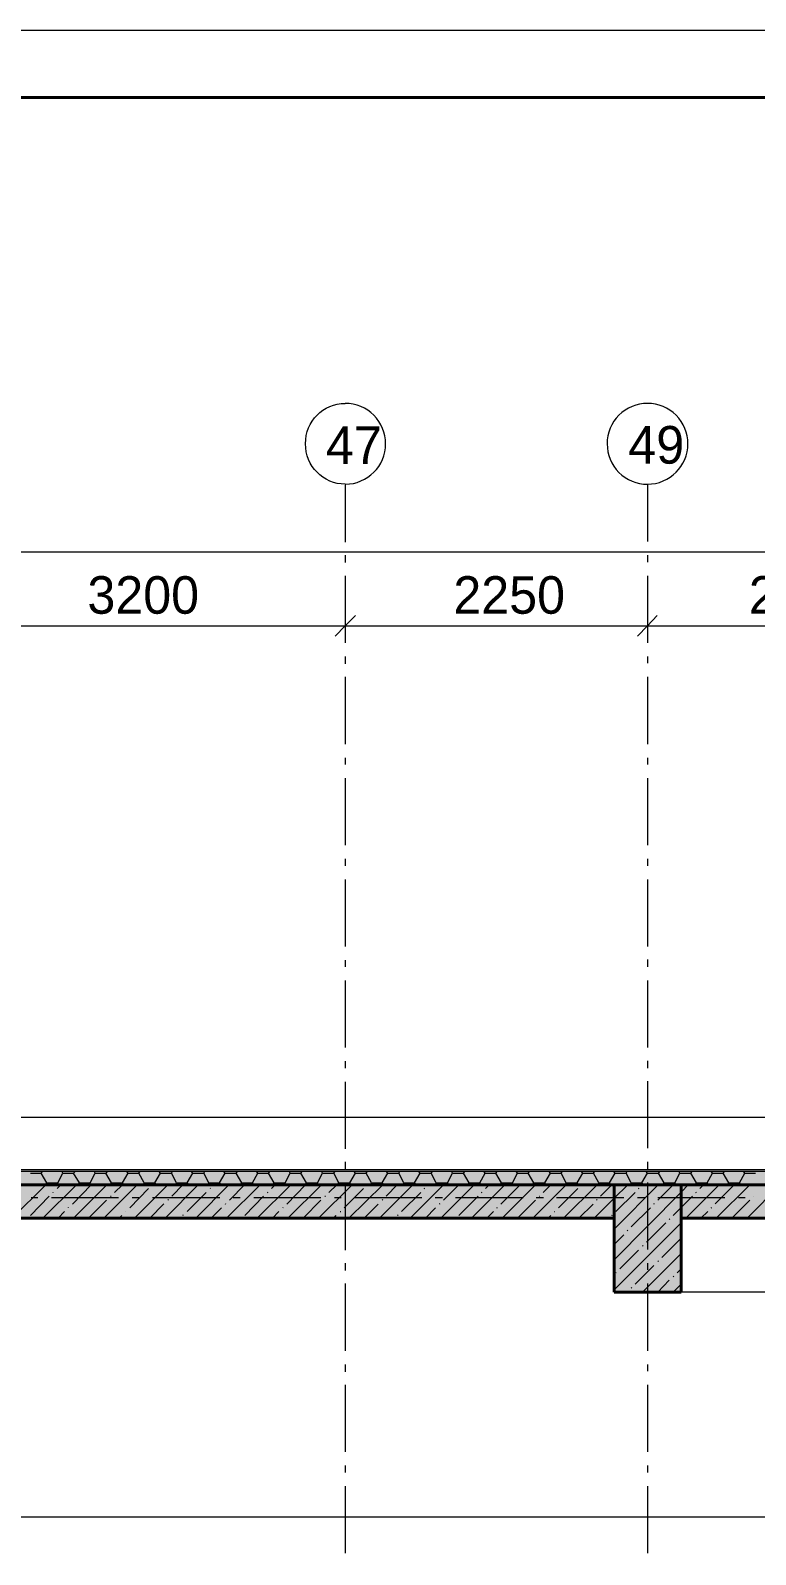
# Model space of a CAD drawing. Header units: millimetres. Extents: x -401725 to 250493, y 305116 to 802890.
# Drawn here: x -375107.393 to -375105.266, y 508986.775 to 508991.242 of the extents above; entities that cross this region are included whole.
import ezdxf

# ---------------------------------------------------------------- set-up
doc = ezdxf.new("R2010")
doc.units = ezdxf.units.MM
doc.layers.add('PDF _Геометрия', color=7, linetype='Continuous', true_color=0x1d1d1d)
doc.layers.add('PDF _Сплошная заливка', color=7, linetype='Continuous', true_color=0xffffff)
doc.layers.add('PDF _Текст', color=7, linetype='Continuous')

msp = doc.modelspace()

# ---------------------------------------------------------------- hatches: boundary and pattern name
at = {"layer": 'PDF _Сплошная заливка', "transparency": 33554559}
h = msp.add_hatch(color=256, dxfattribs=at)
h.paths.add_polyline_path([(-375123.1052843202, 508987.860588749), (-375123.1052843202, 508987.8987653915), (-375133.6947279508, 508987.8987653915), (-375133.6947279508, 508987.860588749)])
h.paths.add_polyline_path([(-375092.8681813878, 508987.860588749), (-375092.8681813878, 508987.8987653915), (-375102.5144555306, 508987.8987653915), (-375102.5144555306, 508987.860588749)])
h.paths.add_polyline_path([(-375102.9861030051, 508987.860588749), (-375102.9861030051, 508987.8987653915), (-375109.5058377056, 508987.8987653915), (-375109.5058377056, 508987.860588749)])
h.paths.add_polyline_path([(-375109.7424947423, 508987.860588749), (-375109.7424947423, 508987.8987653915), (-375122.475309955, 508987.8987653915), (-375122.475309955, 508987.860588749)])

# ---------------------------------------------------------------- linework, layer by layer
at = {"layer": 'PDF _Геометрия', "color": 7, "lineweight": 18}
for points in [[(-375089.9816321799, 508991.2421178153), (-375136.7847276796, 508991.2421178153), (-375136.7847276796, 508958.1322002806)], [(-375106.4697150656, 508989.4971169761), (-375106.4996590829, 508989.4671153008)], [(-375106.4698032275, 508989.4971243935), (-375106.439831914, 508989.527121769)], [(-375105.5829963156, 508989.497114009), (-375105.6130481616, 508989.4671157587)], [(-375105.5830980409, 508989.4971184595), (-375105.5547406835, 508989.5271197773)]]:
    msp.add_lwpolyline(points, dxfattribs=at)
at = {"layer": 'PDF _Геометрия', "color": 7, "lineweight": 40}
for points in [[(-375135.9980608094, 508991.0454510978), (-375090.1707627224, 508991.0454510978)], [(-375107.8280617928, 508987.8587752843), (-375105.6813409065, 508987.8587752843), (-375105.6813409065, 508987.5437702281)], [(-375105.6813409065, 508987.7604465879), (-375105.6813409065, 508987.8587759436)], [(-375105.4846517247, 508987.7604341264), (-375105.4846517247, 508987.8587714696), (-375105.6812880133, 508987.8587714696)], [(-375105.4846517247, 508987.5437739025), (-375105.4846517247, 508987.8587759999)], [(-375105.4846197904, 508987.8587712577), (-375103.6346015402, 508987.8587712577), (-375103.6346015402, 508987.6621165837)], [(-375107.8280456863, 508987.7604465879), (-375105.6813248001, 508987.7604465879)], [(-375105.4847059782, 508987.7604395943), (-375103.634687728, 508987.7604395943)], [(-375105.6812866531, 508987.5437739025), (-375105.4846503646, 508987.5437739025)]]:
    msp.add_lwpolyline(points, dxfattribs=at)
at = {"layer": 'PDF _Геометрия', "color": 7, "lineweight": 9}
msp.add_lwpolyline([(-375106.4696425901, 508989.9121121679, 0.4118229313858208), (-375106.3512695632, 508990.0304459861, 0.4171166002375809), (-375106.4696425901, 508990.1487798042)], format="xyb", dxfattribs=at)
msp.add_lwpolyline([(-375105.5831894202, 508990.1487929815, 0.4225108816792185), (-375105.7015567618, 508990.0304544632, 0.4172357112079453), (-375105.5831894202, 508989.9121159448, 0.4117465776588999), (-375105.4648220806, 508990.0304544632, 0.4170423266881359)], format="xyb", close=True, dxfattribs=at)
for points in [[(-375106.4697150656, 508989.9104500212), (-375106.4697150656, 508989.7421125642)], [(-375105.5829963156, 508989.9104489615), (-375105.5829963156, 508989.7437894612)], [(-375133.7030747204, 508989.7137875422), (-375092.8583045762, 508989.7137875422)], [(-375106.4697150656, 508989.7037834986), (-375106.4697150656, 508989.6821159334)], [(-375105.5829963156, 508989.7037805317), (-375105.5829963156, 508989.6837816981)], [(-375106.4697150656, 508989.6437840327), (-375106.4697150656, 508989.4471113501)], [(-375105.5829963156, 508989.6437812776), (-375105.5829963156, 508989.4471235327)], [(-375106.4697150656, 508989.538785655), (-375106.4697150656, 508989.4971169761), (-375106.4697150656, 508989.4487824948)], [(-375105.5829963156, 508989.5387788837), (-375105.5829963156, 508989.497114009), (-375105.5829963156, 508989.4487822186)], [(-375107.7297417854, 508989.4971169761), (-375106.4696752232, 508989.4971169761)], [(-375106.4696608122, 508989.497114009), (-375105.5830356264, 508989.497114009)], [(-375105.5829624072, 508989.4971135852), (-375104.7562898508, 508989.4971135852)], [(-375106.4697150656, 508989.4071166115), (-375106.4697150656, 508989.3854490463)], [(-375105.5829963156, 508989.4071134327), (-375105.5829963156, 508989.3871145991)], [(-375106.4697150656, 508989.3471133309), (-375106.4697150656, 508989.1504499571)], [(-375105.5829963156, 508989.3471141786), (-375105.5829963156, 508989.1504621722)], [(-375106.4697150656, 508989.1104518438), (-375106.4697150656, 508989.0904581677)], [(-375105.5829963156, 508989.1104461217), (-375105.5829963156, 508989.0904434599)], [(-375106.4697150656, 508989.0504538613), (-375106.4697150656, 508988.853771885)], [(-375105.5829963156, 508989.050454709), (-375105.5829963156, 508988.8537969641)], [(-375106.4697150656, 508988.8137921622), (-375106.4697150656, 508988.7937798874)], [(-375105.5829963156, 508988.8137809301), (-375105.5829963156, 508988.7937782682)], [(-375106.4697150656, 508988.7537761659), (-375106.4697150656, 508988.5571127921)], [(-375105.5829963156, 508988.75377002), (-375105.5829963156, 508988.5571122751)], [(-375106.4697150656, 508988.5171144668), (-375106.4697150656, 508988.4971207908)], [(-375105.5829963156, 508988.5187810657), (-375105.5829963156, 508988.4971131105)], [(-375106.4697150656, 508988.4571166963), (-375106.4697150656, 508988.26043472)], [(-375105.5829963156, 508988.4571048284), (-375105.5829963156, 508988.2604470834)], [(-375106.4697150656, 508988.2204549972), (-375106.4697150656, 508988.2004427224)], [(-375105.5829963156, 508988.2221156621), (-375105.5829963156, 508988.2004477069)], [(-375106.4697150656, 508988.1604574386), (-375106.4697150656, 508987.9637754623)], [(-375105.5829963156, 508988.162104964), (-375105.5829963156, 508987.9654472191)], [(-375103.3197415142, 508988.0554504789), (-375112.9669005585, 508988.0554504789)], [(-375102.9847771858, 508987.902122749), (-375109.5051493603, 508987.902122749)], [(-375109.5048475798, 508987.898784465), (-375102.9844754052, 508987.898784465)], [(-375106.4697150656, 508987.9254508943), (-375106.4697150656, 508987.9037833291)], [(-375105.5829963156, 508987.9254502585), (-375105.5829963156, 508987.9037823033)], [(-375109.5048475798, 508987.8604637117), (-375102.9844754052, 508987.8604637117)], [(-375108.0246229704, 508987.8587729531), (-375103.103122981, 508987.8587729531)], [(-375106.4697150656, 508987.8637795313), (-375106.4697150656, 508987.6671161575)], [(-375105.5829963156, 508987.8654395604), (-375105.5829963156, 508987.6687818155)], [(-375107.3713772564, 508987.8204430869), (-375107.3914079138, 508987.8204430869)], [(-375107.134757519, 508987.8204564383), (-375107.3313886926, 508987.8204564383)], [(-375107.0747192703, 508987.8204543191), (-375107.0947699549, 508987.8204543191)], [(-375106.838096142, 508987.820448809), (-375107.034676605, 508987.820448809)], [(-375106.7780578933, 508987.8204555906), (-375106.79812265, 508987.8204555906)], [(-375106.5414347651, 508987.8204511402), (-375106.7381099597, 508987.8204511402)], [(-375106.4813965164, 508987.8204443585), (-375106.501474031, 508987.8204443585)], [(-375106.244776779, 508987.8204627961), (-375106.4415102537, 508987.8204627961)], [(-375106.1847385303, 508987.8204570741), (-375106.2063269618, 508987.8204570741)], [(-375105.948115402, 508987.8204647035), (-375106.1463842133, 508987.8204647035)], [(-375105.8880771533, 508987.8204560145), (-375105.9096856331, 508987.8204560145)], [(-375105.6530850201, 508987.8204447823), (-375105.8498038718, 508987.8204447823)], [(-375105.5914191672, 508987.820460465), (-375105.6130440502, 508987.820460465)], [(-375105.356427034, 508987.8204627961), (-375105.553095023, 508987.8204627961)], [(-375105.2963887852, 508987.8204558025), (-375105.3164786765, 508987.8204558025)], [(-375106.4697150656, 508987.6287916366), (-375106.4697150656, 508987.6071240714)], [(-375105.5829963156, 508987.628784855), (-375105.5829963156, 508987.6087821932)], [(-375106.4697150656, 508987.5687754284), (-375106.4697150656, 508987.3721120546)], [(-375105.5829963156, 508987.5687745807), (-375105.5829963156, 508987.3721168358)], [(-375104.3979851936, 508987.5437705117), (-375105.4845779156, 508987.5437705117)], [(-375106.4697150656, 508987.3321133055), (-375106.4697150656, 508987.3104457402)], [(-375105.5829963156, 508987.3321005898), (-375105.5829963156, 508987.3121170693)], [(-375106.4697150656, 508987.2721157469), (-375106.4697150656, 508987.0754337705)], [(-375105.5829963156, 508987.2721089652), (-375105.5829963156, 508987.0754512203)], [(-375106.4697150656, 508987.0354540478), (-375106.4697150656, 508987.0154417729)], [(-375105.5829963156, 508987.0354349743), (-375105.5829963156, 508987.0154514538)], [(-375106.4697150656, 508986.9754569131), (-375106.4697150656, 508986.7787749367)], [(-375105.5829963156, 508986.9754441974), (-375105.5829963156, 508986.7787864525)]]:
    msp.add_lwpolyline(points, dxfattribs=at)
at = {"layer": 'PDF _Геометрия', "lineweight": 9}
for points in [[(-375107.3929158848, 508987.8921100164), (-375107.3613248933, 508987.8921100164)], [(-375107.3614895611, 508987.8921309972), (-375107.356434409, 508987.8987929654)], [(-375107.3447557557, 508987.8637814387), (-375107.3613713902, 508987.8921183197)], [(-375107.3130412104, 508987.8637742331), (-375107.2980263924, 508987.8921214859)], [(-375107.298026562, 508987.8921212485), (-375107.3012827875, 508987.8987784208)], [(-375107.2982062766, 508987.8921265467), (-375107.2665151492, 508987.8921265467)], [(-375107.298026562, 508987.8921212485), (-375107.298026562, 508987.8921212485)], [(-375107.2664239143, 508987.8921204008), (-375107.2613521472, 508987.898786152)], [(-375107.249669764, 508987.8637784717), (-375107.266339991, 508987.8921178577)], [(-375107.2180060812, 508987.8637693588), (-375107.2029437703, 508987.8920973918)], [(-375107.202943961, 508987.8920987842), (-375107.2062104863, 508987.8987770136)], [(-375107.2030422955, 508987.8921269706), (-375107.1714290091, 508987.8921269706)], [(-375107.202943961, 508987.8920987842), (-375107.202943961, 508987.8920987842)], [(-375107.1548584304, 508987.863803903), (-375107.1715813003, 508987.8921237196)], [(-375107.1713582677, 508987.8921066255), (-375107.1662704787, 508987.8987752631)], [(-375107.123252392, 508987.8637890681), (-375107.1065022259, 508987.8921369036)], [(-375107.1065016325, 508987.8921382027), (-375107.1114174421, 508987.8988018558)], [(-375107.1065016325, 508987.8921382027), (-375107.1065016325, 508987.8921382027)], [(-375107.1064338156, 508987.8921225201), (-375107.0747172782, 508987.8921225201)], [(-375107.0747396153, 508987.892119765), (-375107.0714582127, 508987.8987919503)], [(-375107.0597758295, 508987.863795002), (-375107.0747296547, 508987.8921160881)], [(-375107.0280409391, 508987.8637788955), (-375107.0114188408, 508987.8921277928)], [(-375107.0114190315, 508987.8921273944), (-375107.0163508629, 508987.8987944997)], [(-375107.0114190315, 508987.8921273944), (-375107.0114190315, 508987.8921273944)], [(-375107.0112664436, 508987.8920983603), (-375106.9796331956, 508987.8920983603)], [(-375106.9646932286, 508987.8637822864), (-375106.9796939746, 508987.8921190614)], [(-375106.979667187, 508987.8921161622), (-375106.9763754847, 508987.898791003)], [(-375106.9330092008, 508987.8637829222), (-375106.9163350319, 508987.8921106861)], [(-375106.9163364306, 508987.8921121357), (-375106.9212837116, 508987.8987818032)], [(-375106.9165568354, 508987.8921360835), (-375106.8848209296, 508987.8921360835)], [(-375106.9163364306, 508987.8921121357), (-375106.9163364306, 508987.8921121357)], [(-375106.8696106277, 508987.8637649083), (-375106.8846600323, 508987.8921018359)], [(-375106.8845913677, 508987.8921072613), (-375106.8812889843, 508987.8987670679)], [(-375106.8382521208, 508987.8637939424), (-375106.8215239527, 508987.8921399151)], [(-375106.8215250971, 508987.8921396862), (-375106.8264883997, 508987.8987941882)], [(-375106.8215250971, 508987.8921396862), (-375106.8215250971, 508987.8921396862)], [(-375106.8213894634, 508987.8921193412), (-375106.7897385793, 508987.8921193412)], [(-375106.7731682991, 508987.863792035), (-375106.7899234668, 508987.8921285219)], [(-375106.7898207243, 508987.8921252752), (-375106.7848516996, 508987.8988058527)], [(-375106.7413757644, 508987.8637875846), (-375106.726439508, 508987.8921295921)], [(-375106.7264424962, 508987.8921309972), (-375106.7297616643, 508987.8987877732)], [(-375106.7264424962, 508987.8921309972), (-375106.7264424962, 508987.8921309972)], [(-375106.7264085878, 508987.8921144668), (-375106.6946556393, 508987.8921144668)], [(-375106.6947516867, 508987.8921240036), (-375106.6897666404, 508987.8987891952)], [(-375106.6780856982, 508987.8637829222), (-375106.6947082416, 508987.8921151238)], [(-375106.6463406353, 508987.8637748689), (-375106.6313563137, 508987.8921155858)], [(-375106.6313565045, 508987.8921153145), (-375106.6346863537, 508987.898775013)], [(-375106.6315090923, 508987.8921326926), (-375106.5998429089, 508987.8921326926)], [(-375106.6313565045, 508987.8921153145), (-375106.6313565045, 508987.8921153145)], [(-375106.5996826492, 508987.8921155265), (-375106.5946815811, 508987.8987836173)], [(-375106.5829997065, 508987.8637861011), (-375106.5996756556, 508987.8921166857)], [(-375106.5513055061, 508987.8637738093), (-375106.536274836, 508987.892109406)], [(-375106.5362739035, 508987.892110864), (-375106.5396140525, 508987.8987726055)], [(-375106.5363858013, 508987.8921187054), (-375106.5031319408, 508987.8921187054)], [(-375106.5362739035, 508987.892110864), (-375106.5362739035, 508987.892110864)], [(-375106.4881883729, 508987.8637935186), (-375106.5032430757, 508987.8921372491)], [(-375106.5029419265, 508987.8920996319), (-375106.4995975815, 508987.8987697424)], [(-375106.4565891162, 508987.8638003002), (-375106.4398349658, 508987.8921334301)], [(-375106.439831575, 508987.892134388), (-375106.4448578201, 508987.8987988167)], [(-375106.439831575, 508987.892134388), (-375106.439831575, 508987.892134388)], [(-375106.4397298497, 508987.8921104402), (-375106.4080470935, 508987.8921104402)], [(-375106.4081407655, 508987.8921237916), (-375106.4047857393, 508987.8987965661)], [(-375106.393105772, 508987.8637814387), (-375106.408022086, 508987.8921224353)], [(-375106.3613708816, 508987.8637844056), (-375106.3447500761, 508987.8921144753)], [(-375106.3447489741, 508987.8921142549), (-375106.3497912409, 508987.8987812522)], [(-375106.3447489741, 508987.8921142549), (-375106.3447489741, 508987.8921142549)], [(-375106.3445590869, 508987.8921119237), (-375106.3129659973, 508987.8921119237)], [(-375106.3130683371, 508987.8921087448), (-375106.3097030112, 508987.8987833079)], [(-375106.2980231711, 508987.8637793194), (-375106.3129852615, 508987.892113778)], [(-375106.2663391433, 508987.8637784717), (-375106.2496674116, 508987.8921016834)], [(-375106.2496663731, 508987.8921030227), (-375106.2547240895, 508987.8987717154)], [(-375106.2498460878, 508987.8921337522), (-375106.218152714, 508987.8921337522)], [(-375106.2496663731, 508987.8921030227), (-375106.2496663731, 508987.8921030227)], [(-375106.2180569439, 508987.8921119237), (-375106.2129929333, 508987.8987701599)], [(-375106.2029405702, 508987.8637682992), (-375106.2179501324, 508987.8920988478)], [(-375106.1698866423, 508987.8637928828), (-375106.1548533442, 508987.8921306496)], [(-375106.1548550396, 508987.8921303614), (-375106.1582375317, 508987.8988013874)], [(-375106.1548550396, 508987.8921303614), (-375106.1548550396, 508987.8921303614)], [(-375106.1546719341, 508987.8921153145), (-375106.1230699666, 508987.8921153145)], [(-375106.1232591737, 508987.8921265467), (-375106.1181797136, 508987.8988050962)], [(-375106.1064982417, 508987.8638047507), (-375106.1232491919, 508987.8921307959)], [(-375106.0748515131, 508987.863786313), (-375106.0597724387, 508987.8921161241)], [(-375106.0597724387, 508987.8921174338), (-375106.0631652304, 508987.8987899243)], [(-375106.0597724387, 508987.8921174338), (-375106.0597724387, 508987.8921174338)], [(-375106.0596842768, 508987.8921049301), (-375106.0279826185, 508987.8921049301)], [(-375106.0114156407, 508987.8637930947), (-375106.0280287321, 508987.892110864)], [(-375106.028000249, 508987.8921195531), (-375106.0230934887, 508987.8987814239)], [(-375105.9796264968, 508987.8637875846), (-375105.9646890325, 508987.8921120424)], [(-375105.9646864469, 508987.8921119237), (-375105.9680899198, 508987.8987865122)], [(-375105.9647847813, 508987.8921312091), (-375105.9331762615, 508987.8921312091)], [(-375105.9646864469, 508987.8921119237), (-375105.9646864469, 508987.8921119237)], [(-375105.916329649, 508987.8637704185), (-375105.9329949593, 508987.8921203839)], [(-375105.9329346023, 508987.892119765), (-375105.9280124137, 508987.8987836512)], [(-375105.8846659663, 508987.8637702065), (-375105.8679745464, 508987.8921076852)], [(-375105.867972851, 508987.8921074732), (-375105.8729044069, 508987.8987840412)], [(-375105.8681695198, 508987.8921293018), (-375105.8364619026, 508987.8921293018)], [(-375105.867972851, 508987.8921074732), (-375105.867972851, 508987.8921074732)], [(-375105.8215183154, 508987.863803903), (-375105.8365244232, 508987.892125557)], [(-375105.8363464675, 508987.8921078971), (-375105.8329284988, 508987.8987729361)], [(-375105.7899054953, 508987.8637975452), (-375105.7731637215, 508987.8921253874)], [(-375105.7731615175, 508987.8921267586), (-375105.7781079506, 508987.8988044434)], [(-375105.7731615175, 508987.8921267586), (-375105.7731615175, 508987.8921267586)], [(-375105.7729919754, 508987.8921214605), (-375105.741375722, 508987.8921214605)], [(-375105.7264357145, 508987.863795002), (-375105.7414887007, 508987.892128914)], [(-375105.7413554194, 508987.892131421), (-375105.73811725, 508987.8987982403)], [(-375105.6946838699, 508987.8637831341), (-375105.6780807179, 508987.8921229969)], [(-375105.6780789166, 508987.892122732), (-375105.683040778, 508987.8987830769)], [(-375105.6780789166, 508987.892122732), (-375105.6780789166, 508987.892122732)], [(-375105.678004318, 508987.8921000558), (-375105.6462930787, 508987.8921000558)], [(-375105.646282991, 508987.8921123475), (-375105.6430350941, 508987.8987800887)], [(-375105.6313531136, 508987.8637731735), (-375105.6462601876, 508987.8921157257)], [(-375105.5996487408, 508987.8637742331), (-375105.582995807, 508987.8921033618)], [(-375105.5829963156, 508987.8921049301), (-375105.5879730544, 508987.8987852449)], [(-375105.5830980409, 508987.8921318449), (-375105.5514799226, 508987.8921318449)], [(-375105.5829963156, 508987.8921049301), (-375105.5829963156, 508987.8921049301)], [(-375105.5346395177, 508987.8637723258), (-375105.5513182642, 508987.8921070239)], [(-375105.5513021153, 508987.8921148907), (-375105.5463193154, 508987.8987841768)], [(-375105.5031589404, 508987.8637998764), (-375105.4881824389, 508987.8921400253)], [(-375105.4881849821, 508987.8921396862), (-375105.4914490914, 508987.8988023093)], [(-375105.4881849821, 508987.8921396862), (-375105.4881849821, 508987.8921396862)], [(-375105.4881103836, 508987.8921201889), (-375105.4563978515, 508987.8921201889)], [(-375105.4398281841, 508987.8637913993), (-375105.4565585562, 508987.8921368803)], [(-375105.456507736, 508987.8921354476), (-375105.4515100587, 508987.8988054246)], [(-375105.4081238113, 508987.8637818625), (-375105.3931026779, 508987.8921294374)], [(-375105.3931023811, 508987.8921305733), (-375105.3963762179, 508987.898793794)], [(-375105.3931023811, 508987.8921305733), (-375105.3931023811, 508987.8921305733)], [(-375105.3929328391, 508987.8921121357), (-375105.361315187, 508987.8921121357)], [(-375105.3614386984, 508987.8921309972), (-375105.3564255929, 508987.8987830027)], [(-375105.3447455832, 508987.8637854653), (-375105.3613328618, 508987.8921188516)], [(-375105.3130852913, 508987.8637869488), (-375105.2980178729, 508987.8921059686)], [(-375105.2980163894, 508987.8921057778), (-375105.301300314, 508987.8987895301)], [(-375105.2982164491, 508987.8921367193), (-375105.2665049555, 508987.8921367193)], [(-375105.2980163894, 508987.8921057778), (-375105.2980163894, 508987.8921057778)], [(-375107.4464369352, 508987.7604408659), (-375107.3480189114, 508987.8587685998)], [(-375107.3564541607, 508987.7604565485), (-375107.2580981063, 508987.8587763761)], [(-375107.3480041824, 508987.8604584135), (-375107.3447532974, 508987.8637815404)], [(-375107.3447557557, 508987.8637814387), (-375107.3447557557, 508987.8637814387)], [(-375107.3446099495, 508987.8637682992), (-375107.3129670357, 508987.8637682992)], [(-375107.3149468636, 508987.8471288016), (-375107.3031910263, 508987.8587942094)], [(-375107.3113390077, 508987.8604533272), (-375107.3129663576, 508987.8637803536)], [(-375107.2695943516, 508987.8020990554), (-375107.214627109, 508987.8587715544)], [(-375107.2664679953, 508987.7604646018), (-375107.1681646492, 508987.8588042911)], [(-375107.252931754, 508987.8604444263), (-375107.2496701878, 508987.8637784717)], [(-375107.2499003413, 508987.8638015718), (-375107.2181572916, 508987.8638015718)], [(-375107.249669764, 508987.8637784717), (-375107.249669764, 508987.8637784717)], [(-375107.2165276741, 508987.8604590493), (-375107.2181603645, 508987.8637969941)], [(-375107.1780178814, 508987.7604408659), (-375107.079610136, 508987.8587757148)], [(-375107.158130593, 508987.8604592612), (-375107.1548587271, 508987.8638038352)], [(-375107.1548584304, 508987.863803903), (-375107.1548584304, 508987.863803903)], [(-375107.154739751, 508987.8637829222), (-375107.1230748391, 508987.8637829222)], [(-375107.146367762, 508987.835449894), (-375107.1230740337, 508987.8587800188)], [(-375107.1198140782, 508987.8604632879), (-375107.1230901402, 508987.8637939509)], [(-375107.1013780702, 508987.7904540563), (-375107.0464610737, 508987.8471225564)], [(-375107.0880283252, 508987.7604482833), (-375106.9896886104, 508987.858769723)], [(-375107.0614169971, 508987.8604577777), (-375107.0597757236, 508987.8637950338)], [(-375107.0597758295, 508987.863795002), (-375107.0597758295, 508987.863795002)], [(-375107.059572379, 508987.8637791075), (-375107.0279904598, 508987.8637791075)], [(-375107.0347819331, 508987.8587824898), (-375107.0347819331, 508987.8587824898)], [(-375107.0247314773, 508987.860451208), (-375107.028017839, 508987.8637923424)], [(-375106.9980353781, 508987.7604461641), (-375106.899765898, 508987.8587889815)], [(-375106.9781786073, 508987.8254714936), (-375106.9448611243, 508987.8588072793)], [(-375106.9663411778, 508987.8604526914), (-375106.9646947545, 508987.8637821253)], [(-375106.9648627707, 508987.8638013599), (-375106.9331781938, 508987.8638013599)], [(-375106.9646932286, 508987.8637822864), (-375106.9646932286, 508987.8637822864)], [(-375106.9296488764, 508987.8604346776), (-375106.9329459192, 508987.8637683543)], [(-375106.9082255366, 508987.7604705358), (-375106.8098446, 508987.8587963072)], [(-375106.8712619678, 508987.8604431547), (-375106.8696102038, 508987.8637650355)], [(-375106.8696953987, 508987.8637886442), (-375106.8380955468, 508987.8637886442)], [(-375106.8696106277, 508987.8637649083), (-375106.8696106277, 508987.8637649083)], [(-375106.8663723736, 508987.8471146025), (-375106.8647204189, 508987.8487849121)], [(-375106.854667187, 508987.8587723173), (-375106.854667187, 508987.8587723173)], [(-375106.8348375428, 508987.860462864), (-375106.8381448854, 508987.8637885806)], [(-375106.8179613221, 508987.7604340842), (-375106.7196544774, 508987.858777819)], [(-375106.8096842768, 508987.8137807181), (-375106.7647479907, 508987.8587906721)], [(-375106.7764811518, 508987.8604594732), (-375106.7731669428, 508987.8637920944)], [(-375106.7731682991, 508987.863792035), (-375106.7731682991, 508987.863792035)], [(-375106.7730835281, 508987.8637897039), (-375106.7413816118, 508987.8637897039)], [(-375106.7397515511, 508987.8604545988), (-375106.7414105629, 508987.863791056)], [(-375106.7281480897, 508987.7604548531), (-375106.6297325436, 508987.8587779053)], [(-375106.686461078, 508987.8471245631), (-375106.6748239625, 508987.8587986217)], [(-375106.6814087234, 508987.8604584135), (-375106.6780842147, 508987.8637829222)], [(-375106.6780856982, 508987.8637829222), (-375106.6780856982, 508987.8637829222)], [(-375106.6779161561, 508987.8637663918), (-375106.6462970842, 508987.8637663918)], [(-375106.6446689502, 508987.8604401877), (-375106.6463331119, 508987.8637870018)], [(-375106.6412848898, 508987.8021047775), (-375106.5862605502, 508987.8587779927)], [(-375106.638148361, 508987.7604635421), (-375106.5398107637, 508987.8587825889)], [(-375106.586336295, 508987.8604507841), (-375106.5830011052, 508987.8637859739)], [(-375106.583203157, 508987.8638036911), (-375106.551486238, 508987.8638036911)], [(-375106.5829997065, 508987.8637861011), (-375106.5829997065, 508987.8637861011)], [(-375106.5498576167, 508987.8604681622), (-375106.5515271189, 508987.8638071667)], [(-375106.5478773649, 508987.7604465879), (-375106.4496087307, 508987.8587710622)], [(-375106.5181227262, 508987.8354570995), (-375106.4947096403, 508987.8587772764)], [(-375106.491535134, 508987.8604664668), (-375106.4881896445, 508987.8637933702)], [(-375106.4881883729, 508987.8637935186), (-375106.4881883729, 508987.8637935186)], [(-375106.488035785, 508987.8637846176), (-375106.4564034676, 508987.8637846176)], [(-375106.4731092985, 508987.790457871), (-375106.4164724034, 508987.8471320271)], [(-375106.4597392085, 508987.7604482833), (-375106.359686315, 508987.8587838546)], [(-375106.4531440207, 508987.8604626521), (-375106.4564937064, 508987.8637937283)], [(-375106.4064656895, 508987.8587990202), (-375106.4047881764, 508987.8587990202)], [(-375106.3947842388, 508987.860462864), (-375106.3931061535, 508987.8637817439)], [(-375106.393105772, 508987.8637814387), (-375106.393105772, 508987.8637814387)], [(-375106.3930515185, 508987.8637757166), (-375106.3613219263, 508987.8637757166)], [(-375106.3696784445, 508987.7604533696), (-375106.2714007168, 508987.8587872542)], [(-375106.3580614198, 508987.8604459098), (-375106.3614214052, 508987.8637872285)], [(-375106.3497674202, 508987.8254702221), (-375106.3164956326, 508987.8587980877)], [(-375106.2997084196, 508987.8604501483), (-375106.2980251844, 508987.8637792135)], [(-375106.2981520231, 508987.8637884323), (-375106.2665087914, 508987.8637884323)], [(-375106.2980231711, 508987.8637793194), (-375106.2980231711, 508987.8637793194)], [(-375106.2798584304, 508987.7604631183), (-375106.1814791644, 508987.8587860547)], [(-375106.2629788189, 508987.8604389161), (-375106.2663494854, 508987.8637721308)], [(-375106.2380425667, 508987.8471065492), (-375106.2363558983, 508987.8487744768)], [(-375106.2263034717, 508987.8587754963), (-375106.2263034717, 508987.8587754963)], [(-375106.2046292095, 508987.8604285317), (-375106.2029406338, 508987.8637681593)], [(-375106.2030422955, 508987.8637884323), (-375106.1697961261, 508987.8637884323)], [(-375106.2029405702, 508987.8637682992), (-375106.2029405702, 508987.8637682992)], [(-375106.1895806526, 508987.7604457402), (-375106.0912892537, 508987.8587747987)], [(-375106.1813205615, 508987.8137902549), (-375106.1363832582, 508987.8587839648)], [(-375106.1681674853, 508987.860471553), (-375106.1698579685, 508987.8637961698)], [(-375106.1098856928, 508987.8604545988), (-375106.1064978602, 508987.8638047889)], [(-375106.1064982417, 508987.8638047507), (-375106.1064982417, 508987.8638047507)], [(-375106.106362608, 508987.8637901277), (-375106.0747107951, 508987.8637901277)], [(-375106.0997538569, 508987.7604438329), (-375106.0013636841, 508987.8587773548)], [(-375106.0730814936, 508987.8604454859), (-375106.0747773172, 508987.8637806058)], [(-375106.0581516162, 508987.8471230796), (-375106.0464600777, 508987.8587957607)], [(-375106.0148132644, 508987.8604516318), (-375106.0114151321, 508987.8637931286)], [(-375106.0130059456, 508987.8020965123), (-375105.9562686816, 508987.8587770372)], [(-375106.0114156407, 508987.8637930947), (-375106.0114156407, 508987.8637930947)], [(-375106.0113783415, 508987.8637812267), (-375105.9796268378, 508987.8637812267)], [(-375106.0097439556, 508987.7604635421), (-375105.9114454975, 508987.8587809364)], [(-375105.9779988927, 508987.8604463337), (-375105.9796998662, 508987.8637726818)], [(-375105.9199171598, 508987.7604665091), (-375105.821522683, 508987.8587850037)], [(-375105.919740836, 508987.8604378565), (-375105.9163320226, 508987.8637709186)], [(-375105.9164754552, 508987.8637907635), (-375105.8848173866, 508987.8637907635)], [(-375105.916329649, 508987.8637704185), (-375105.916329649, 508987.8637704185)], [(-375105.8896742399, 508987.8354431123), (-375105.8663441872, 508987.858773165)], [(-375105.8812852968, 508987.8604471813), (-375105.884697925, 508987.8637650143)], [(-375105.8447727099, 508987.7904631692), (-375105.7881042396, 508987.8471316395)], [(-375105.8296292095, 508987.7604408659), (-375105.731330314, 508987.8587778637)], [(-375105.8232306906, 508987.8604605328), (-375105.8215211341, 508987.8638036656)], [(-375105.8215183154, 508987.863803903), (-375105.8215183154, 508987.863803903)], [(-375105.8214911887, 508987.863777624), (-375105.7897340228, 508987.863777624)], [(-375105.7864739632, 508987.8604556585), (-375105.7898972725, 508987.8638028943)], [(-375105.7781358827, 508987.8587884238), (-375105.7764238465, 508987.8587884238)], [(-375105.7281514806, 508987.8604605328), (-375105.7264365834, 508987.863795055)], [(-375105.7264357145, 508987.863795002), (-375105.7264357145, 508987.863795002)], [(-375105.7263136442, 508987.8637708423), (-375105.6946516569, 508987.8637708423)], [(-375105.7214138775, 508987.8254721295), (-375105.6865016429, 508987.8588009129)], [(-375105.6913913623, 508987.860459897), (-375105.6946342153, 508987.8637790524)], [(-375105.6813985509, 508987.7287992237), (-375105.5514768227, 508987.8587975884)], [(-375105.6813375157, 508987.8187788192), (-375105.64140749, 508987.858785268)], [(-375105.6330722705, 508987.8604476052), (-375105.6313522235, 508987.8637730294)], [(-375105.6315972542, 508987.8637994525), (-375105.5998367629, 508987.8637994525)], [(-375105.6313531136, 508987.8637731735), (-375105.6313531136, 508987.8637731735)], [(-375105.6097127598, 508987.8471048538), (-375105.6079913777, 508987.8487688566)], [(-375105.5963087614, 508987.860451208), (-375105.5995617021, 508987.8637806884)], [(-375105.5980313091, 508987.858767443), (-375105.596309164, 508987.858767443)], [(-375105.5531094341, 508987.8137874998), (-375105.5080178051, 508987.8587831911)], [(-375105.5378981169, 508987.860436373), (-375105.5346390514, 508987.8637721224)], [(-375105.5347921056, 508987.8638007241), (-375105.503125032, 508987.8638007241)], [(-375105.5346395177, 508987.8637723258), (-375105.5346395177, 508987.8637723258)], [(-375105.5014974278, 508987.8604579896), (-375105.5032247228, 508987.8637974265)], [(-375105.484902647, 508987.8371400168), (-375105.4631891571, 508987.8587958604)], [(-375105.4712782438, 508987.7604457402), (-375105.3729982908, 508987.8587835031)], [(-375105.4430969558, 508987.8604645594), (-375105.4398278026, 508987.8637914035)], [(-375105.4398281841, 508987.8637913993), (-375105.4398281841, 508987.8637913993)], [(-375105.4398044482, 508987.863792035), (-375105.4080429609, 508987.863792035)], [(-375105.4298319819, 508987.8471126951), (-375105.4180937345, 508987.8587932134)], [(-375105.4064114361, 508987.8604594732), (-375105.4081440716, 508987.8637899836)], [(-375105.3849101069, 508987.8021215198), (-375105.3281736058, 508987.8588001284)], [(-375105.3814480572, 508987.7604508265), (-375105.2830803411, 508987.8587798893)], [(-375105.3480245274, 508987.8604486648), (-375105.3447456468, 508987.8637854081)], [(-375105.3447455832, 508987.8637854653), (-375105.3447455832, 508987.8637854653)], [(-375105.3446235129, 508987.8637682992), (-375105.3129572023, 508987.8637682992)], [(-375105.3113288351, 508987.8604459098), (-375105.3130666205, 508987.8637863194)], [(-375105.2914178108, 508987.7604550651), (-375105.1931572473, 508987.8587931537)], [(-375107.3928819764, 508987.7687725886), (-375107.3379652555, 508987.8254415882)], [(-375107.3262824484, 508987.835438238), (-375107.3262824484, 508987.8371009713)], [(-375107.2232178054, 508987.7604561247), (-375107.1698022527, 508987.8137990051)], [(-375107.1581272021, 508987.8254545394), (-375107.1564912692, 508987.8254545394)], [(-375107.0430284608, 508987.7604429852), (-375107.0013673909, 508987.8021223275)], [(-375106.9897006885, 508987.8137824135), (-375106.9880554095, 508987.8154459734)], [(-375106.9330736268, 508987.7804451383), (-375106.8780275453, 508987.8354545225)], [(-375106.8212775656, 508987.8021054133), (-375106.8196231314, 508987.8037782301)], [(-375106.7645826872, 508987.7687723766), (-375106.7096004401, 508987.8254336119)], [(-375106.6979492508, 508987.8354416288), (-375106.6962879501, 508987.8371029295)], [(-375106.5930162538, 508987.7604470118), (-375106.5414354027, 508987.8137905198)], [(-375106.5297973953, 508987.8254604734), (-375106.5281267486, 508987.8254604734)], [(-375106.4146071012, 508987.7604417136), (-375106.3729995218, 508987.8021052692)], [(-375106.3613708816, 508987.8137760557), (-375106.3596908889, 508987.8154560484)], [(-375106.304614968, 508987.7804559467), (-375106.2480370717, 508987.8354414169)], [(-375106.1932190261, 508987.8021287253), (-375106.1915298782, 508987.8037991049)], [(-375106.1363037429, 508987.7687653831), (-375106.0796006205, 508987.825430829)], [(-375106.0698907112, 508987.8354655767), (-375106.0681946969, 508987.8371239019)], [(-375105.9648525982, 508987.7604635421), (-375105.9114418754, 508987.8137795631)], [(-375105.9014641976, 508987.8254636524), (-375105.8997588372, 508987.8254636524)], [(-375105.7847141162, 508987.7604366273), (-375105.7430081582, 508987.8021044959)], [(-375105.7397278152, 508987.7604465879), (-375105.6813370071, 508987.8187801501)], [(-375105.7330410748, 508987.813784109), (-375105.731326559, 508987.8154414741)], [(-375105.6812866531, 508987.6387687654), (-375105.4846503646, 508987.8371140979)], [(-375105.6762648161, 508987.7804447145), (-375105.6196692893, 508987.8354532722)], [(-375105.5648892193, 508987.8021333877), (-375105.5631653576, 508987.8037997874)], [(-375105.4847636225, 508987.7921382451), (-375105.4515098487, 508987.8254689082)], [(-375105.4415609044, 508987.8354655767), (-375105.4398301762, 508987.8371193836)], [(-375105.3364142844, 508987.7604508265), (-375105.283075407, 508987.8137897038)], [(-375105.2713948888, 508987.8254539037), (-375105.2713948888, 508987.8254539037)], [(-375107.3114102154, 508987.7604635421), (-375107.2931370313, 508987.780455491)], [(-375107.281455517, 508987.7904521489), (-375107.281455517, 508987.7921174169)], [(-375107.1330756613, 508987.7604495549), (-375107.1247054526, 508987.7687833714)], [(-375107.1130222217, 508987.780449165), (-375107.1130222217, 508987.780449165)], [(-375106.9448601936, 508987.7687939933), (-375106.9448601936, 508987.7704598673)], [(-375106.862886588, 508987.7604332365), (-375106.8329333114, 508987.7904416437)], [(-375106.6830668452, 508987.7604542173), (-375106.6647736551, 508987.7804473806)], [(-375106.6531257101, 508987.7904538444), (-375106.65146193, 508987.7921176245)], [(-375106.5030266976, 508987.7604398063), (-375106.4963372445, 508987.7687830409)], [(-375106.4847025874, 508987.7804553109), (-375106.4830294611, 508987.7804553109)], [(-375106.3162760737, 508987.7687658069), (-375106.3145936014, 508987.770429585)], [(-375106.2348585661, 508987.7604569724), (-375106.2048428326, 508987.790453946)], [(-375106.0547743376, 508987.7604501907), (-375106.0347765925, 508987.7804668016)], [(-375106.0247959033, 508987.7904551159), (-375106.0230974093, 508987.7921158656)], [(-375105.874690109, 508987.7604423494), (-375105.8663443991, 508987.7687690918)], [(-375105.8563727805, 508987.7804362374), (-375105.8546649405, 508987.7804362374)], [(-375105.6882175342, 508987.7687893308), (-375105.686500539, 508987.7704681706)], [(-375105.6315226557, 508987.7354673145), (-375105.5748455792, 508987.7904593949)], [(-375105.5197944113, 508987.7571127545), (-375105.5180680701, 508987.758781551)], [(-375105.5080790522, 508987.7687696216), (-375105.4846516823, 508987.7921009776)], [(-375105.4264343582, 508987.7604531577), (-375105.4064127924, 508987.7804554719)], [(-375105.3964660965, 508987.7904506654), (-375105.3947328887, 508987.7921260995)], [(-375105.6813510791, 508987.6837902464), (-375105.653084681, 508987.7121139413)], [(-375105.6812866531, 508987.5504369071), (-375105.4846503646, 508987.7471115935)], [(-375105.6431261171, 508987.723782049), (-375105.6414066423, 508987.725444208)], [(-375105.5865058371, 508987.6904593969), (-375105.5297472108, 508987.7471221452)], [(-375105.6647020448, 508987.6121112371), (-375105.6096178182, 508987.6670998333)], [(-375105.5980313091, 508987.6787734956), (-375105.596309164, 508987.6804382359)], [(-375105.5412991314, 508987.6454508434), (-375105.484650983, 508987.7021181947)], [(-375105.6197632156, 508987.5671291746), (-375105.5647911797, 508987.6221203607)], [(-375105.5979465381, 508987.5437739025), (-375105.4846502412, 508987.6571086049)], [(-375105.5532077685, 508987.6337965194), (-375105.5514831439, 508987.6354636566)], [(-375105.6765394743, 508987.6004645425), (-375105.6748217161, 508987.602125042)], [(-375105.5530721348, 508987.5437713594), (-375105.519696204, 508987.5787777236)], [(-375105.5081129606, 508987.588788178), (-375105.5063858564, 508987.590457712)], [(-375105.496363693, 508987.6004408065), (-375105.4846500081, 508987.6121160859)], [(-375105.6430345643, 508987.5437840751), (-375105.6430345643, 508987.5437840751)], [(-375105.6314446663, 508987.5554485716), (-375105.6297244286, 508987.557111468)], [(-375105.5080790522, 508987.5437739025), (-375105.4846516823, 508987.5671052586)]]:
    msp.add_lwpolyline(points, dxfattribs=at)
at = {"layer": 'PDF _Геометрия', "color": 8, "lineweight": 9, "true_color": 0x808080}
msp.add_lwpolyline([(-375134.644731045, 508986.8854652375), (-375091.7322234629, 508986.8854652375)], dxfattribs=at)
at = {"layer": 'PDF _Геометрия', "color": 7, "lineweight": 9}
for points in [[(-375106.5863352391, 508990.0304459861), (-375106.5863352391, 508990.0971138986), (-375106.5346170478, 508990.1487798042), (-375106.4696425901, 508990.1487798042)], [(-375106.4696425901, 508989.9121121679), (-375106.5346170478, 508989.9121121679), (-375106.5863352391, 508989.9654453818), (-375106.5863352391, 508990.0304459861)]]:
    msp.add_open_spline(points, degree=3, dxfattribs=at)
at = {"layer": 'PDF _Сплошная заливка', "lineweight": 5, "transparency": 33554559}
for points in [[(-375107.8280456863, 508987.8587752843), (-375105.6813248001, 508987.8587752843), (-375107.8280456863, 508987.7604459286), (-375105.6813248001, 508987.7604459286)], [(-375105.6812866531, 508987.8587714696), (-375105.4846503646, 508987.8587714696), (-375105.6812866531, 508987.5437693722), (-375105.4846503646, 508987.5437693722)], [(-375105.4845025276, 508987.8587712577), (-375103.6346877164, 508987.8587712577), (-375105.4845025276, 508987.7604439217), (-375103.6346877164, 508987.7604439217)]]:
    msp.add_solid(points, dxfattribs=at)

# ---------------------------------------------------------------- texts
at = {"layer": 'PDF _Текст', "attachment_point": 4, "style": ''}
for s, insert, char_height in [('47', (-375106.5264065533, 508990.0267503921), 0.1103358192162381), ('49', (-375105.6397386659, 508990.0267503921), 0.1103358192162381), ('3200', (-375107.2259779508, 508989.5866384901), 0.1100871794753604), ('2250', (-375106.1527052458, 508989.5866384901), 0.1100871794753604), ('2100', (-375105.286070453, 508989.5866384901), 0.1100871794753604)]:
    msp.add_mtext(s, dxfattribs=dict(at, insert=insert, char_height=char_height))

doc.saveas('drawing.dxf')
